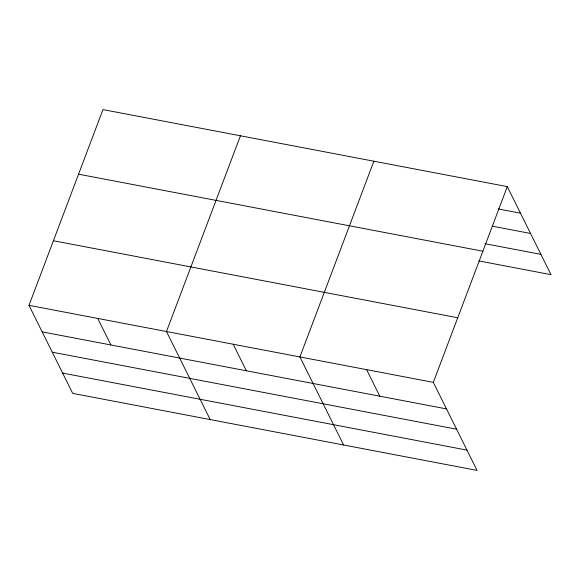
<?xml version="1.0" encoding="UTF-8"?>
<svg xmlns="http://www.w3.org/2000/svg" width="580" height="580" viewBox="0 0 580 580"><rect width="100%" height="100%" fill="white"/><g stroke="black" fill="none" stroke-linecap="round" stroke-linejoin="round"><path stroke-width="0.87" d="M507.297 186.622L433.325 382.358L477.036 470.402L72.703 393.378L29 305.334L102.965 109.598L507.297 186.622L551 274.666L478.95 260.942M240.439 135.785L166.475 331.521L210.177 419.565M373.868 161.204L299.904 356.939L343.606 444.983M498.235 208.93L520.47 213.172M492.297 226.178L530.548 233.464M484.887 243.694L540.923 254.374M78.561 174.188L482.886 251.22M53.411 240.743L457.736 317.767M29 305.334L433.325 382.358M42.18 331.876L446.506 408.907M52.251 352.176L456.583 429.2M62.633 373.085L466.958 450.109M366.611 369.649L379.791 396.198M233.189 344.23L246.362 370.779M97.737 318.427L110.91 344.977"/></g></svg>
